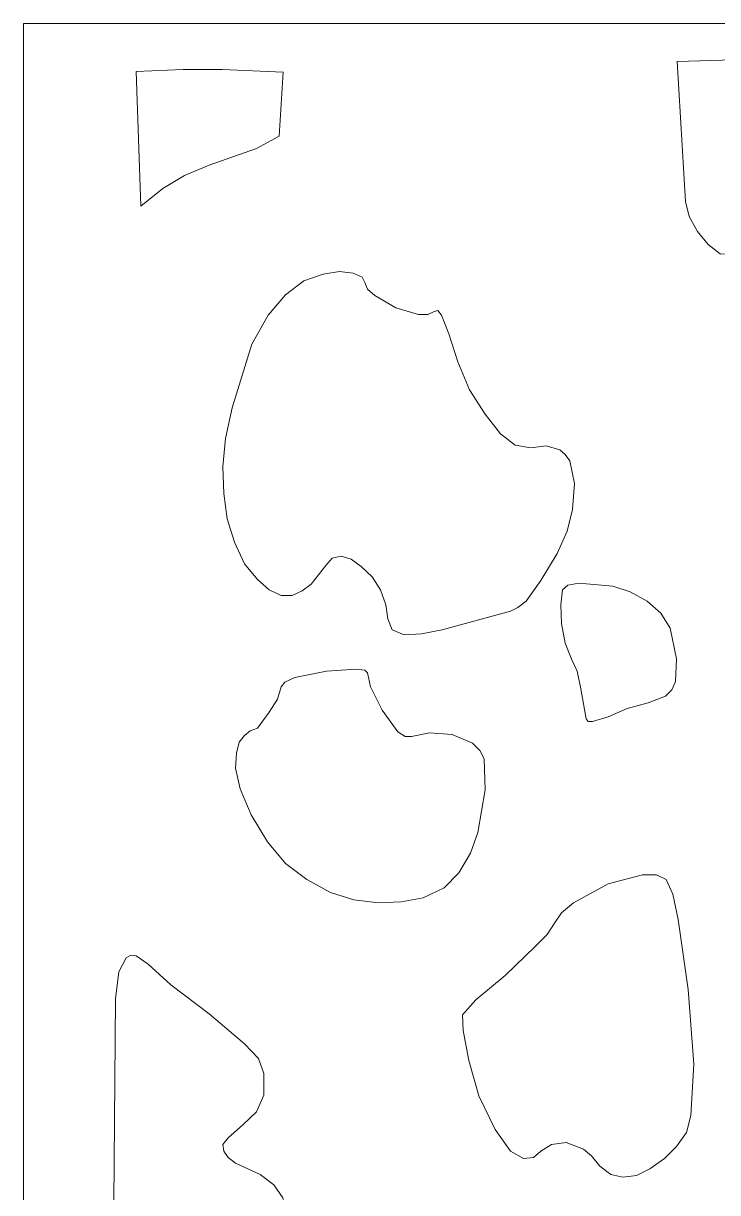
# Model space of a CAD drawing. Header units: centimetres. Extents: x 14.6 to 27.5, y -9.5 to 9.4.
# Drawn here: x 14.601 to 16.369, y 6.43 to 9.406 of the extents above; entities that cross this region are included whole.
import ezdxf

# ---------------------------------------------------------------- set-up
doc = ezdxf.new("R2010")
doc.units = ezdxf.units.CM
doc.header["$MEASUREMENT"] = 0
doc.layers.add('layer 1', color=7, linetype='Continuous')

msp = doc.modelspace()

# ---------------------------------------------------------------- linework, layer by layer
at = {"layer": 'layer 1', "color": 7, "lineweight": 9}
for points, knots in [([(20.90325, -9.49904), (20.90325, -9.49904), (14.60139, -9.50001), (14.60139, -9.50001), (14.60139, -9.50001), (14.60139, -9.50001), (14.60139, 9.40559), (14.60139, 9.40559), (14.60139, 9.40559), (14.60139, 9.40559), (20.90325, 9.40559), (20.90325, 9.40559), (20.90325, 9.40559), (20.90325, 9.40559), (20.90325, -9.49904), (20.90325, -9.49904)], [0, 0, 0, 0, 0.2, 0.2, 0.2, 0.2, 0.4, 0.4, 0.4, 0.4, 0.6, 0.6, 0.6, 0.6, 1, 1, 1, 1]), ([(16.96179, 9.33722), (16.96179, 9.33722), (16.97334, 9.31339), (16.97334, 9.31339), (16.97334, 9.31339), (16.97334, 9.31339), (16.97789, 9.2824), (16.97789, 9.2824), (16.97789, 9.2824), (16.97789, 9.2824), (16.97334, 9.24927), (16.97334, 9.24927), (16.97334, 9.24927), (16.97334, 9.24927), (16.96179, 9.21828), (16.96179, 9.21828), (16.96179, 9.21828), (16.96179, 9.21828), (16.92222, 9.17082), (16.92222, 9.17082), (16.92222, 9.17082), (16.92222, 9.17082), (16.88511, 9.12801), (16.88511, 9.12801), (16.88511, 9.12801), (16.88511, 9.12801), (16.86656, 9.08521), (16.86656, 9.08521), (16.86656, 9.08521), (16.86656, 9.08521), (16.85745, 9.04007), (16.85745, 9.04007), (16.85745, 9.04007), (16.85745, 9.04007), (16.841, 8.99494), (16.841, 8.99494), (16.841, 8.99494), (16.841, 8.99494), (16.82034, 8.94748), (16.82034, 8.94748), (16.82034, 8.94748), (16.82034, 8.94748), (16.77168, 8.9593), (16.77168, 8.9593), (16.77168, 8.9593), (16.77168, 8.9593), (16.73212, 8.9593), (16.73212, 8.9593), (16.73212, 8.9593), (16.73212, 8.9593), (16.69746, 8.94031), (16.69746, 8.94031), (16.69746, 8.94031), (16.69746, 8.94031), (16.65089, 8.90932), (16.65089, 8.90932), (16.65089, 8.90932), (16.65089, 8.90932), (16.59313, 8.88317), (16.59313, 8.88317), (16.59313, 8.88317), (16.59313, 8.88317), (16.52346, 8.85702), (16.52346, 8.85702), (16.52346, 8.85702), (16.52346, 8.85702), (16.46079, 8.83087), (16.46079, 8.83087), (16.46079, 8.83087), (16.46079, 8.83087), (16.41212, 8.81673), (16.41212, 8.81673), (16.41212, 8.81673), (16.41212, 8.81673), (16.37501, 8.81906), (16.37501, 8.81906), (16.37501, 8.81906), (16.37501, 8.81906), (16.3449, 8.84288), (16.3449, 8.84288), (16.3449, 8.84288), (16.3449, 8.84288), (16.31725, 8.8762), (16.31725, 8.8762), (16.31725, 8.8762), (16.31725, 8.8762), (16.29624, 8.91416), (16.29624, 8.91416), (16.29624, 8.91416), (16.29624, 8.91416), (16.28714, 8.95213), (16.28714, 8.95213), (16.28714, 8.95213), (16.28714, 8.95213), (16.26613, 9.30855), (16.26613, 9.30855), (16.26613, 9.30855), (16.26613, 9.30855), (16.58122, 9.31804), (16.58122, 9.31804), (16.58122, 9.31804), (16.58122, 9.31804), (16.96179, 9.33722), (16.96179, 9.33722)], [0, 0, 0, 0, 0.037037, 0.037037, 0.037037, 0.037037, 0.0740741, 0.0740741, 0.0740741, 0.0740741, 0.1111111, 0.1111111, 0.1111111, 0.1111111, 0.1481481, 0.1481481, 0.1481481, 0.1481481, 0.1851852, 0.1851852, 0.1851852, 0.1851852, 0.2222222, 0.2222222, 0.2222222, 0.2222222, 0.2592593, 0.2592593, 0.2592593, 0.2592593, 0.2962963, 0.2962963, 0.2962963, 0.2962963, 0.3333333, 0.3333333, 0.3333333, 0.3333333, 0.3703704, 0.3703704, 0.3703704, 0.3703704, 0.4074074, 0.4074074, 0.4074074, 0.4074074, 0.4444444, 0.4444444, 0.4444444, 0.4444444, 0.4814815, 0.4814815, 0.4814815, 0.4814815, 0.5185185, 0.5185185, 0.5185185, 0.5185185, 0.5555556, 0.5555556, 0.5555556, 0.5555556, 0.5925926, 0.5925926, 0.5925926, 0.5925926, 0.6296296, 0.6296296, 0.6296296, 0.6296296, 0.6666667, 0.6666667, 0.6666667, 0.6666667, 0.7037037, 0.7037037, 0.7037037, 0.7037037, 0.7407407, 0.7407407, 0.7407407, 0.7407407, 0.7777778, 0.7777778, 0.7777778, 0.7777778, 0.8148148, 0.8148148, 0.8148148, 0.8148148, 0.8518519, 0.8518519, 0.8518519, 0.8518519, 0.8888889, 0.8888889, 0.8888889, 0.8888889, 0.9259259, 0.9259259, 0.9259259, 0.9259259, 1, 1, 1, 1]), ([(14.88812, 9.28337), (14.88812, 9.28337), (14.90038, 8.94031), (14.90038, 8.94031), (14.90038, 8.94031), (14.90038, 8.94031), (14.95604, 8.98545), (14.95604, 8.98545), (14.95604, 8.98545), (14.95604, 8.98545), (15.01171, 9.01877), (15.01171, 9.01877), (15.01171, 9.01877), (15.01171, 9.01877), (15.07438, 9.04492), (15.07438, 9.04492), (15.07438, 9.04492), (15.07438, 9.04492), (15.19482, 9.08753), (15.19482, 9.08753), (15.19482, 9.08753), (15.19482, 9.08753), (15.25293, 9.11852), (15.25293, 9.11852), (15.25293, 9.11852), (15.25293, 9.11852), (15.26239, 9.28182), (15.26239, 9.28182), (15.26239, 9.28182), (15.26239, 9.28182), (15.10729, 9.28782), (15.10729, 9.28782), (15.10729, 9.28782), (15.10729, 9.28782), (15.00786, 9.2884), (15.00786, 9.2884), (15.00786, 9.2884), (15.00786, 9.2884), (14.88812, 9.28337), (14.88812, 9.28337)], [0, 0, 0, 0, 0.0909091, 0.0909091, 0.0909091, 0.0909091, 0.1818182, 0.1818182, 0.1818182, 0.1818182, 0.2727273, 0.2727273, 0.2727273, 0.2727273, 0.3636364, 0.3636364, 0.3636364, 0.3636364, 0.4545455, 0.4545455, 0.4545455, 0.4545455, 0.5454545, 0.5454545, 0.5454545, 0.5454545, 0.6363636, 0.6363636, 0.6363636, 0.6363636, 0.7272727, 0.7272727, 0.7272727, 0.7272727, 0.8181818, 0.8181818, 0.8181818, 0.8181818, 1, 1, 1, 1]), ([(15.37127, 8.02583), (15.37127, 8.02583), (15.33416, 7.97838), (15.33416, 7.97838), (15.33416, 7.97838), (15.33416, 7.97838), (15.3107, 7.96172), (15.3107, 7.96172), (15.3107, 7.96172), (15.3107, 7.96172), (15.28549, 7.9499), (15.28549, 7.9499), (15.28549, 7.9499), (15.28549, 7.9499), (15.25748, 7.9499), (15.25748, 7.9499), (15.25748, 7.9499), (15.25748, 7.9499), (15.22737, 7.96404), (15.22737, 7.96404), (15.22737, 7.96404), (15.22737, 7.96404), (15.19727, 7.99019), (15.19727, 7.99019), (15.19727, 7.99019), (15.19727, 7.99019), (15.16471, 8.03068), (15.16471, 8.03068), (15.16471, 8.03068), (15.16471, 8.03068), (15.13915, 8.0853), (15.13915, 8.0853), (15.13915, 8.0853), (15.13915, 8.0853), (15.12059, 8.14477), (15.12059, 8.14477), (15.12059, 8.14477), (15.12059, 8.14477), (15.11149, 8.20889), (15.11149, 8.20889), (15.11149, 8.20889), (15.11149, 8.20889), (15.10904, 8.27784), (15.10904, 8.27784), (15.10904, 8.27784), (15.10904, 8.27784), (15.11604, 8.34913), (15.11604, 8.34913), (15.11604, 8.34913), (15.11604, 8.34913), (15.1325, 8.42758), (15.1325, 8.42758), (15.1325, 8.42758), (15.1325, 8.42758), (15.18326, 8.58913), (15.18326, 8.58913), (15.18326, 8.58913), (15.18326, 8.58913), (15.22492, 8.66274), (15.22492, 8.66274), (15.22492, 8.66274), (15.22492, 8.66274), (15.26904, 8.71504), (15.26904, 8.71504), (15.26904, 8.71504), (15.26904, 8.71504), (15.3156, 8.75068), (15.3156, 8.75068), (15.3156, 8.75068), (15.3156, 8.75068), (15.36427, 8.76734), (15.36427, 8.76734), (15.36427, 8.76734), (15.36427, 8.76734), (15.40593, 8.7745), (15.40593, 8.7745), (15.40593, 8.7745), (15.40593, 8.7745), (15.44059, 8.76966), (15.44059, 8.76966), (15.44059, 8.76966), (15.44059, 8.76966), (15.46404, 8.76017), (15.46404, 8.76017), (15.46404, 8.76017), (15.46404, 8.76017), (15.4707, 8.74584), (15.4707, 8.74584), (15.4707, 8.74584), (15.4707, 8.74584), (15.4777, 8.72937), (15.4777, 8.72937), (15.4777, 8.72937), (15.4777, 8.72937), (15.49625, 8.71271), (15.49625, 8.71271), (15.49625, 8.71271), (15.49625, 8.71271), (15.54982, 8.68172), (15.54982, 8.68172), (15.54982, 8.68172), (15.54982, 8.68172), (15.60759, 8.66506), (15.60759, 8.66506), (15.60759, 8.66506), (15.60759, 8.66506), (15.63069, 8.66506), (15.63069, 8.66506), (15.63069, 8.66506), (15.63069, 8.66506), (15.64715, 8.67223), (15.64715, 8.67223), (15.64715, 8.67223), (15.64715, 8.67223), (15.65625, 8.67455), (15.65625, 8.67455), (15.65625, 8.67455), (15.65625, 8.67455), (15.6657, 8.66274), (15.6657, 8.66274), (15.6657, 8.66274), (15.6657, 8.66274), (15.68426, 8.61528), (15.68426, 8.61528), (15.68426, 8.61528), (15.68426, 8.61528), (15.70737, 8.54399), (15.70737, 8.54399), (15.70737, 8.54399), (15.70737, 8.54399), (15.73747, 8.47271), (15.73747, 8.47271), (15.73747, 8.47271), (15.73747, 8.47271), (15.77704, 8.41092), (15.77704, 8.41092), (15.77704, 8.41092), (15.77704, 8.41092), (15.81625, 8.36094), (15.81625, 8.36094), (15.81625, 8.36094), (15.81625, 8.36094), (15.85336, 8.33247), (15.85336, 8.33247), (15.85336, 8.33247), (15.85336, 8.33247), (15.89292, 8.3253), (15.89292, 8.3253), (15.89292, 8.3253), (15.89292, 8.3253), (15.93213, 8.33014), (15.93213, 8.33014), (15.93213, 8.33014), (15.93213, 8.33014), (15.96714, 8.32046), (15.96714, 8.32046), (15.96714, 8.32046), (15.96714, 8.32046), (15.9808, 8.30864), (15.9808, 8.30864), (15.9808, 8.30864), (15.9808, 8.30864), (15.9927, 8.29198), (15.9927, 8.29198), (15.9927, 8.29198), (15.9927, 8.29198), (16.00425, 8.23504), (16.00425, 8.23504), (16.00425, 8.23504), (16.00425, 8.23504), (15.99935, 8.1684), (15.99935, 8.1684), (15.99935, 8.1684), (15.99935, 8.1684), (15.9857, 8.11378), (15.9857, 8.11378), (15.9857, 8.11378), (15.9857, 8.11378), (15.96014, 8.05683), (15.96014, 8.05683), (15.96014, 8.05683), (15.96014, 8.05683), (15.91848, 7.98787), (15.91848, 7.98787), (15.91848, 7.98787), (15.91848, 7.98787), (15.88137, 7.93557), (15.88137, 7.93557), (15.88137, 7.93557), (15.88137, 7.93557), (15.86036, 7.91891), (15.86036, 7.91891), (15.86036, 7.91891), (15.86036, 7.91891), (15.84181, 7.90942), (15.84181, 7.90942), (15.84181, 7.90942), (15.84181, 7.90942), (15.6678, 7.86196), (15.6678, 7.86196), (15.6678, 7.86196), (15.6678, 7.86196), (15.61459, 7.85247), (15.61459, 7.85247), (15.61459, 7.85247), (15.61459, 7.85247), (15.57048, 7.84995), (15.57048, 7.84995), (15.57048, 7.84995), (15.57048, 7.84995), (15.54037, 7.86196), (15.54037, 7.86196), (15.54037, 7.86196), (15.54037, 7.86196), (15.52881, 7.89043), (15.52881, 7.89043), (15.52881, 7.89043), (15.52881, 7.89043), (15.52426, 7.92608), (15.52426, 7.92608), (15.52426, 7.92608), (15.52426, 7.92608), (15.51026, 7.96404), (15.51026, 7.96404), (15.51026, 7.96404), (15.51026, 7.96404), (15.48925, 7.99736), (15.48925, 7.99736), (15.48925, 7.99736), (15.48925, 7.99736), (15.46159, 8.02351), (15.46159, 8.02351), (15.46159, 8.02351), (15.46159, 8.02351), (15.43604, 8.04249), (15.43604, 8.04249), (15.43604, 8.04249), (15.43604, 8.04249), (15.41048, 8.04966), (15.41048, 8.04966), (15.41048, 8.04966), (15.41048, 8.04966), (15.38737, 8.04482), (15.38737, 8.04482), (15.38737, 8.04482), (15.38737, 8.04482), (15.37127, 8.02583), (15.37127, 8.02583)], [0, 0, 0, 0, 0.015873, 0.015873, 0.015873, 0.015873, 0.031746, 0.031746, 0.031746, 0.031746, 0.047619, 0.047619, 0.047619, 0.047619, 0.0634921, 0.0634921, 0.0634921, 0.0634921, 0.0793651, 0.0793651, 0.0793651, 0.0793651, 0.0952381, 0.0952381, 0.0952381, 0.0952381, 0.1111111, 0.1111111, 0.1111111, 0.1111111, 0.1269841, 0.1269841, 0.1269841, 0.1269841, 0.1428571, 0.1428571, 0.1428571, 0.1428571, 0.1587302, 0.1587302, 0.1587302, 0.1587302, 0.1746032, 0.1746032, 0.1746032, 0.1746032, 0.1904762, 0.1904762, 0.1904762, 0.1904762, 0.2063492, 0.2063492, 0.2063492, 0.2063492, 0.2222222, 0.2222222, 0.2222222, 0.2222222, 0.2380952, 0.2380952, 0.2380952, 0.2380952, 0.2539683, 0.2539683, 0.2539683, 0.2539683, 0.2698413, 0.2698413, 0.2698413, 0.2698413, 0.2857143, 0.2857143, 0.2857143, 0.2857143, 0.3015873, 0.3015873, 0.3015873, 0.3015873, 0.3174603, 0.3174603, 0.3174603, 0.3174603, 0.3333333, 0.3333333, 0.3333333, 0.3333333, 0.3492063, 0.3492063, 0.3492063, 0.3492063, 0.3650794, 0.3650794, 0.3650794, 0.3650794, 0.3809524, 0.3809524, 0.3809524, 0.3809524, 0.3968254, 0.3968254, 0.3968254, 0.3968254, 0.4126984, 0.4126984, 0.4126984, 0.4126984, 0.4285714, 0.4285714, 0.4285714, 0.4285714, 0.4444444, 0.4444444, 0.4444444, 0.4444444, 0.4603175, 0.4603175, 0.4603175, 0.4603175, 0.4761905, 0.4761905, 0.4761905, 0.4761905, 0.4920635, 0.4920635, 0.4920635, 0.4920635, 0.5079365, 0.5079365, 0.5079365, 0.5079365, 0.5238095, 0.5238095, 0.5238095, 0.5238095, 0.5396825, 0.5396825, 0.5396825, 0.5396825, 0.5555556, 0.5555556, 0.5555556, 0.5555556, 0.5714286, 0.5714286, 0.5714286, 0.5714286, 0.5873016, 0.5873016, 0.5873016, 0.5873016, 0.6031746, 0.6031746, 0.6031746, 0.6031746, 0.6190476, 0.6190476, 0.6190476, 0.6190476, 0.6349206, 0.6349206, 0.6349206, 0.6349206, 0.6507937, 0.6507937, 0.6507937, 0.6507937, 0.6666667, 0.6666667, 0.6666667, 0.6666667, 0.6825397, 0.6825397, 0.6825397, 0.6825397, 0.6984127, 0.6984127, 0.6984127, 0.6984127, 0.7142857, 0.7142857, 0.7142857, 0.7142857, 0.7301587, 0.7301587, 0.7301587, 0.7301587, 0.7460317, 0.7460317, 0.7460317, 0.7460317, 0.7619048, 0.7619048, 0.7619048, 0.7619048, 0.7777778, 0.7777778, 0.7777778, 0.7777778, 0.7936508, 0.7936508, 0.7936508, 0.7936508, 0.8095238, 0.8095238, 0.8095238, 0.8095238, 0.8253968, 0.8253968, 0.8253968, 0.8253968, 0.8412698, 0.8412698, 0.8412698, 0.8412698, 0.8571429, 0.8571429, 0.8571429, 0.8571429, 0.8730159, 0.8730159, 0.8730159, 0.8730159, 0.8888889, 0.8888889, 0.8888889, 0.8888889, 0.9047619, 0.9047619, 0.9047619, 0.9047619, 0.9206349, 0.9206349, 0.9206349, 0.9206349, 0.9365079, 0.9365079, 0.9365079, 0.9365079, 0.952381, 0.952381, 0.952381, 0.952381, 0.968254, 0.968254, 0.968254, 0.968254, 1, 1, 1, 1]), ([(16.03436, 7.6361), (16.03436, 7.6361), (16.03891, 7.62893), (16.03891, 7.62893), (16.03891, 7.62893), (16.03891, 7.62893), (16.05047, 7.62893), (16.05047, 7.62893), (16.05047, 7.62893), (16.05047, 7.62893), (16.09003, 7.64094), (16.09003, 7.64094), (16.09003, 7.64094), (16.09003, 7.64094), (16.13869, 7.66225), (16.13869, 7.66225), (16.13869, 7.66225), (16.13869, 7.66225), (16.19191, 7.67658), (16.19191, 7.67658), (16.19191, 7.67658), (16.19191, 7.67658), (16.23602, 7.69324), (16.23602, 7.69324), (16.23602, 7.69324), (16.23602, 7.69324), (16.25213, 7.7099), (16.25213, 7.7099), (16.25213, 7.7099), (16.25213, 7.7099), (16.26158, 7.73121), (16.26158, 7.73121), (16.26158, 7.73121), (16.26158, 7.73121), (16.26368, 7.78816), (16.26368, 7.78816), (16.26368, 7.78816), (16.26368, 7.78816), (16.24758, 7.86661), (16.24758, 7.86661), (16.24758, 7.86661), (16.24758, 7.86661), (16.22447, 7.90477), (16.22447, 7.90477), (16.22447, 7.90477), (16.22447, 7.90477), (16.18946, 7.93557), (16.18946, 7.93557), (16.18946, 7.93557), (16.18946, 7.93557), (16.1457, 7.95939), (16.1457, 7.95939), (16.1457, 7.95939), (16.1457, 7.95939), (16.10158, 7.97353), (16.10158, 7.97353), (16.10158, 7.97353), (16.10158, 7.97353), (16.01581, 7.9807), (16.01581, 7.9807), (16.01581, 7.9807), (16.01581, 7.9807), (15.9878, 7.97605), (15.9878, 7.97605), (15.9878, 7.97605), (15.9878, 7.97605), (15.97414, 7.96404), (15.97414, 7.96404), (15.97414, 7.96404), (15.97414, 7.96404), (15.96924, 7.92608), (15.96924, 7.92608), (15.96924, 7.92608), (15.96924, 7.92608), (15.97169, 7.87862), (15.97169, 7.87862), (15.97169, 7.87862), (15.97169, 7.87862), (15.9808, 7.82864), (15.9808, 7.82864), (15.9808, 7.82864), (15.9808, 7.82864), (15.99725, 7.78583), (15.99725, 7.78583), (15.99725, 7.78583), (15.99725, 7.78583), (16.01091, 7.75736), (16.01091, 7.75736), (16.01091, 7.75736), (16.01091, 7.75736), (16.02036, 7.71223), (16.02036, 7.71223), (16.02036, 7.71223), (16.02036, 7.71223), (16.03436, 7.6361), (16.03436, 7.6361)], [0, 0, 0, 0, 0.04, 0.04, 0.04, 0.04, 0.08, 0.08, 0.08, 0.08, 0.12, 0.12, 0.12, 0.12, 0.16, 0.16, 0.16, 0.16, 0.2, 0.2, 0.2, 0.2, 0.24, 0.24, 0.24, 0.24, 0.28, 0.28, 0.28, 0.28, 0.32, 0.32, 0.32, 0.32, 0.36, 0.36, 0.36, 0.36, 0.4, 0.4, 0.4, 0.4, 0.44, 0.44, 0.44, 0.44, 0.48, 0.48, 0.48, 0.48, 0.52, 0.52, 0.52, 0.52, 0.56, 0.56, 0.56, 0.56, 0.6, 0.6, 0.6, 0.6, 0.64, 0.64, 0.64, 0.64, 0.68, 0.68, 0.68, 0.68, 0.72, 0.72, 0.72, 0.72, 0.76, 0.76, 0.76, 0.76, 0.8, 0.8, 0.8, 0.8, 0.84, 0.84, 0.84, 0.84, 0.88, 0.88, 0.88, 0.88, 0.92, 0.92, 0.92, 0.92, 1, 1, 1, 1]), ([(15.4777, 7.75252), (15.4777, 7.75252), (15.4847, 7.71687), (15.4847, 7.71687), (15.4847, 7.71687), (15.4847, 7.71687), (15.51481, 7.6576), (15.51481, 7.6576), (15.51481, 7.6576), (15.51481, 7.6576), (15.55437, 7.60278), (15.55437, 7.60278), (15.55437, 7.60278), (15.55437, 7.60278), (15.57293, 7.59097), (15.57293, 7.59097), (15.57293, 7.59097), (15.57293, 7.59097), (15.58903, 7.59097), (15.58903, 7.59097), (15.58903, 7.59097), (15.58903, 7.59097), (15.63559, 7.60046), (15.63559, 7.60046), (15.63559, 7.60046), (15.63559, 7.60046), (15.69336, 7.59581), (15.69336, 7.59581), (15.69336, 7.59581), (15.69336, 7.59581), (15.74448, 7.57431), (15.74448, 7.57431), (15.74448, 7.57431), (15.74448, 7.57431), (15.76303, 7.55532), (15.76303, 7.55532), (15.76303, 7.55532), (15.76303, 7.55532), (15.77459, 7.53402), (15.77459, 7.53402), (15.77459, 7.53402), (15.77459, 7.53402), (15.77704, 7.45557), (15.77704, 7.45557), (15.77704, 7.45557), (15.77704, 7.45557), (15.75848, 7.34632), (15.75848, 7.34632), (15.75848, 7.34632), (15.75848, 7.34632), (15.73993, 7.29402), (15.73993, 7.29402), (15.73993, 7.29402), (15.73993, 7.29402), (15.70982, 7.24404), (15.70982, 7.24404), (15.70982, 7.24404), (15.70982, 7.24404), (15.67271, 7.20607), (15.67271, 7.20607), (15.67271, 7.20607), (15.67271, 7.20607), (15.61914, 7.17992), (15.61914, 7.17992), (15.61914, 7.17992), (15.61914, 7.17992), (15.56347, 7.17043), (15.56347, 7.17043), (15.56347, 7.17043), (15.56347, 7.17043), (15.50571, 7.16791), (15.50571, 7.16791), (15.50571, 7.16791), (15.50571, 7.16791), (15.44304, 7.17508), (15.44304, 7.17508), (15.44304, 7.17508), (15.44304, 7.17508), (15.38282, 7.19407), (15.38282, 7.19407), (15.38282, 7.19407), (15.38282, 7.19407), (15.3226, 7.22738), (15.3226, 7.22738), (15.3226, 7.22738), (15.3226, 7.22738), (15.26904, 7.26787), (15.26904, 7.26787), (15.26904, 7.26787), (15.26904, 7.26787), (15.22282, 7.32249), (15.22282, 7.32249), (15.22282, 7.32249), (15.22282, 7.32249), (15.18116, 7.39145), (15.18116, 7.39145), (15.18116, 7.39145), (15.18116, 7.39145), (15.15315, 7.45789), (15.15315, 7.45789), (15.15315, 7.45789), (15.15315, 7.45789), (15.1416, 7.51019), (15.1416, 7.51019), (15.1416, 7.51019), (15.1416, 7.51019), (15.14405, 7.54816), (15.14405, 7.54816), (15.14405, 7.54816), (15.14405, 7.54816), (15.15105, 7.57683), (15.15105, 7.57683), (15.15105, 7.57683), (15.15105, 7.57683), (15.16471, 7.59329), (15.16471, 7.59329), (15.16471, 7.59329), (15.16471, 7.59329), (15.17871, 7.6053), (15.17871, 7.6053), (15.17871, 7.6053), (15.17871, 7.6053), (15.19727, 7.61247), (15.19727, 7.61247), (15.19727, 7.61247), (15.19727, 7.61247), (15.22737, 7.65276), (15.22737, 7.65276), (15.22737, 7.65276), (15.22737, 7.65276), (15.24838, 7.68608), (15.24838, 7.68608), (15.24838, 7.68608), (15.24838, 7.68608), (15.25748, 7.71687), (15.25748, 7.71687), (15.25748, 7.71687), (15.25748, 7.71687), (15.26694, 7.72888), (15.26694, 7.72888), (15.26694, 7.72888), (15.26694, 7.72888), (15.29249, 7.7407), (15.29249, 7.7407), (15.29249, 7.7407), (15.29249, 7.7407), (15.37337, 7.75736), (15.37337, 7.75736), (15.37337, 7.75736), (15.37337, 7.75736), (15.44759, 7.76201), (15.44759, 7.76201), (15.44759, 7.76201), (15.44759, 7.76201), (15.4707, 7.75968), (15.4707, 7.75968), (15.4707, 7.75968), (15.4707, 7.75968), (15.4777, 7.75252), (15.4777, 7.75252)], [0, 0, 0, 0, 0.0243902, 0.0243902, 0.0243902, 0.0243902, 0.0487805, 0.0487805, 0.0487805, 0.0487805, 0.0731707, 0.0731707, 0.0731707, 0.0731707, 0.097561, 0.097561, 0.097561, 0.097561, 0.1219512, 0.1219512, 0.1219512, 0.1219512, 0.1463415, 0.1463415, 0.1463415, 0.1463415, 0.1707317, 0.1707317, 0.1707317, 0.1707317, 0.195122, 0.195122, 0.195122, 0.195122, 0.2195122, 0.2195122, 0.2195122, 0.2195122, 0.2439024, 0.2439024, 0.2439024, 0.2439024, 0.2682927, 0.2682927, 0.2682927, 0.2682927, 0.2926829, 0.2926829, 0.2926829, 0.2926829, 0.3170732, 0.3170732, 0.3170732, 0.3170732, 0.3414634, 0.3414634, 0.3414634, 0.3414634, 0.3658537, 0.3658537, 0.3658537, 0.3658537, 0.3902439, 0.3902439, 0.3902439, 0.3902439, 0.4146341, 0.4146341, 0.4146341, 0.4146341, 0.4390244, 0.4390244, 0.4390244, 0.4390244, 0.4634146, 0.4634146, 0.4634146, 0.4634146, 0.4878049, 0.4878049, 0.4878049, 0.4878049, 0.5121951, 0.5121951, 0.5121951, 0.5121951, 0.5365854, 0.5365854, 0.5365854, 0.5365854, 0.5609756, 0.5609756, 0.5609756, 0.5609756, 0.5853659, 0.5853659, 0.5853659, 0.5853659, 0.6097561, 0.6097561, 0.6097561, 0.6097561, 0.6341463, 0.6341463, 0.6341463, 0.6341463, 0.6585366, 0.6585366, 0.6585366, 0.6585366, 0.6829268, 0.6829268, 0.6829268, 0.6829268, 0.7073171, 0.7073171, 0.7073171, 0.7073171, 0.7317073, 0.7317073, 0.7317073, 0.7317073, 0.7560976, 0.7560976, 0.7560976, 0.7560976, 0.7804878, 0.7804878, 0.7804878, 0.7804878, 0.804878, 0.804878, 0.804878, 0.804878, 0.8292683, 0.8292683, 0.8292683, 0.8292683, 0.8536585, 0.8536585, 0.8536585, 0.8536585, 0.8780488, 0.8780488, 0.8780488, 0.8780488, 0.902439, 0.902439, 0.902439, 0.902439, 0.9268293, 0.9268293, 0.9268293, 0.9268293, 0.9512195, 0.9512195, 0.9512195, 0.9512195, 1, 1, 1, 1]), ([(15.71892, 6.88278), (15.71892, 6.88278), (15.75358, 6.92094), (15.75358, 6.92094), (15.75358, 6.92094), (15.75358, 6.92094), (15.8278, 6.98254), (15.8278, 6.98254), (15.8278, 6.98254), (15.8278, 6.98254), (15.90447, 7.05634), (15.90447, 7.05634), (15.90447, 7.05634), (15.90447, 7.05634), (15.93458, 7.08714), (15.93458, 7.08714), (15.93458, 7.08714), (15.93458, 7.08714), (15.95314, 7.11581), (15.95314, 7.11581), (15.95314, 7.11581), (15.95314, 7.11581), (15.97169, 7.14176), (15.97169, 7.14176), (15.97169, 7.14176), (15.97169, 7.14176), (16.0018, 7.16791), (16.0018, 7.16791), (16.0018, 7.16791), (16.0018, 7.16791), (16.09003, 7.21557), (16.09003, 7.21557), (16.09003, 7.21557), (16.09003, 7.21557), (16.1779, 7.2392), (16.1779, 7.2392), (16.1779, 7.2392), (16.1779, 7.2392), (16.21291, 7.2392), (16.21291, 7.2392), (16.21291, 7.2392), (16.21291, 7.2392), (16.23812, 7.22738), (16.23812, 7.22738), (16.23812, 7.22738), (16.23812, 7.22738), (16.25458, 7.18942), (16.25458, 7.18942), (16.25458, 7.18942), (16.25458, 7.18942), (16.26858, 7.1253), (16.26858, 7.1253), (16.26858, 7.1253), (16.26858, 7.1253), (16.29379, 6.9469), (16.29379, 6.9469), (16.29379, 6.9469), (16.29379, 6.9469), (16.30779, 6.75687), (16.30779, 6.75687), (16.30779, 6.75687), (16.30779, 6.75687), (16.30079, 6.62612), (16.30079, 6.62612), (16.30079, 6.62612), (16.30079, 6.62612), (16.28924, 6.58331), (16.28924, 6.58331), (16.28924, 6.58331), (16.28924, 6.58331), (16.26368, 6.54767), (16.26368, 6.54767), (16.26368, 6.54767), (16.26368, 6.54767), (16.23357, 6.51687), (16.23357, 6.51687), (16.23357, 6.51687), (16.23357, 6.51687), (16.19646, 6.49072), (16.19646, 6.49072), (16.19646, 6.49072), (16.19646, 6.49072), (16.1618, 6.47406), (16.1618, 6.47406), (16.1618, 6.47406), (16.1618, 6.47406), (16.12714, 6.46941), (16.12714, 6.46941), (16.12714, 6.46941), (16.12714, 6.46941), (16.09703, 6.47639), (16.09703, 6.47639), (16.09703, 6.47639), (16.09703, 6.47639), (16.06902, 6.49789), (16.06902, 6.49789), (16.06902, 6.49789), (16.06902, 6.49789), (16.04802, 6.52404), (16.04802, 6.52404), (16.04802, 6.52404), (16.04802, 6.52404), (16.02736, 6.5407), (16.02736, 6.5407), (16.02736, 6.5407), (16.02736, 6.5407), (15.98325, 6.55736), (15.98325, 6.55736), (15.98325, 6.55736), (15.98325, 6.55736), (15.94614, 6.55251), (15.94614, 6.55251), (15.94614, 6.55251), (15.94614, 6.55251), (15.91848, 6.53586), (15.91848, 6.53586), (15.91848, 6.53586), (15.91848, 6.53586), (15.89992, 6.5192), (15.89992, 6.5192), (15.89992, 6.5192), (15.89992, 6.5192), (15.87437, 6.51687), (15.87437, 6.51687), (15.87437, 6.51687), (15.87437, 6.51687), (15.84181, 6.53586), (15.84181, 6.53586), (15.84181, 6.53586), (15.84181, 6.53586), (15.80224, 6.59048), (15.80224, 6.59048), (15.80224, 6.59048), (15.80224, 6.59048), (15.76058, 6.6761), (15.76058, 6.6761), (15.76058, 6.6761), (15.76058, 6.6761), (15.73502, 6.76636), (15.73502, 6.76636), (15.73502, 6.76636), (15.73502, 6.76636), (15.72137, 6.84249), (15.72137, 6.84249), (15.72137, 6.84249), (15.72137, 6.84249), (15.71892, 6.88278), (15.71892, 6.88278)], [0, 0, 0, 0, 0.0263158, 0.0263158, 0.0263158, 0.0263158, 0.0526316, 0.0526316, 0.0526316, 0.0526316, 0.0789474, 0.0789474, 0.0789474, 0.0789474, 0.1052632, 0.1052632, 0.1052632, 0.1052632, 0.1315789, 0.1315789, 0.1315789, 0.1315789, 0.1578947, 0.1578947, 0.1578947, 0.1578947, 0.1842105, 0.1842105, 0.1842105, 0.1842105, 0.2105263, 0.2105263, 0.2105263, 0.2105263, 0.2368421, 0.2368421, 0.2368421, 0.2368421, 0.2631579, 0.2631579, 0.2631579, 0.2631579, 0.2894737, 0.2894737, 0.2894737, 0.2894737, 0.3157895, 0.3157895, 0.3157895, 0.3157895, 0.3421053, 0.3421053, 0.3421053, 0.3421053, 0.3684211, 0.3684211, 0.3684211, 0.3684211, 0.3947368, 0.3947368, 0.3947368, 0.3947368, 0.4210526, 0.4210526, 0.4210526, 0.4210526, 0.4473684, 0.4473684, 0.4473684, 0.4473684, 0.4736842, 0.4736842, 0.4736842, 0.4736842, 0.5, 0.5, 0.5, 0.5, 0.5263158, 0.5263158, 0.5263158, 0.5263158, 0.5526316, 0.5526316, 0.5526316, 0.5526316, 0.5789474, 0.5789474, 0.5789474, 0.5789474, 0.6052632, 0.6052632, 0.6052632, 0.6052632, 0.6315789, 0.6315789, 0.6315789, 0.6315789, 0.6578947, 0.6578947, 0.6578947, 0.6578947, 0.6842105, 0.6842105, 0.6842105, 0.6842105, 0.7105263, 0.7105263, 0.7105263, 0.7105263, 0.7368421, 0.7368421, 0.7368421, 0.7368421, 0.7631579, 0.7631579, 0.7631579, 0.7631579, 0.7894737, 0.7894737, 0.7894737, 0.7894737, 0.8157895, 0.8157895, 0.8157895, 0.8157895, 0.8421053, 0.8421053, 0.8421053, 0.8421053, 0.8684211, 0.8684211, 0.8684211, 0.8684211, 0.8947368, 0.8947368, 0.8947368, 0.8947368, 0.9210526, 0.9210526, 0.9210526, 0.9210526, 0.9473684, 0.9473684, 0.9473684, 0.9473684, 1, 1, 1, 1]), ([(14.86817, 5.99639), (14.86817, 5.99639), (14.88672, 5.99891), (14.88672, 5.99891), (14.88672, 5.99891), (14.88672, 5.99891), (14.90528, 5.9869), (14.90528, 5.9869), (14.90528, 5.9869), (14.90528, 5.9869), (14.92384, 5.98457), (14.92384, 5.98457), (14.92384, 5.98457), (14.92384, 5.98457), (14.95604, 6.01305), (14.95604, 6.01305), (14.95604, 6.01305), (14.95604, 6.01305), (14.97705, 6.0297), (14.97705, 6.0297), (14.97705, 6.0297), (14.97705, 6.0297), (15.00016, 6.04404), (15.00016, 6.04404), (15.00016, 6.04404), (15.00016, 6.04404), (15.05127, 6.05585), (15.05127, 6.05585), (15.05127, 6.05585), (15.05127, 6.05585), (15.09294, 6.06302), (15.09294, 6.06302), (15.09294, 6.06302), (15.09294, 6.06302), (15.10694, 6.06767), (15.10694, 6.06767), (15.10694, 6.06767), (15.10694, 6.06767), (15.11604, 6.07716), (15.11604, 6.07716), (15.11604, 6.07716), (15.11604, 6.07716), (15.12304, 6.10815), (15.12304, 6.10815), (15.12304, 6.10815), (15.12304, 6.10815), (15.12549, 6.14612), (15.12549, 6.14612), (15.12549, 6.14612), (15.12549, 6.14612), (15.13705, 6.18661), (15.13705, 6.18661), (15.13705, 6.18661), (15.13705, 6.18661), (15.15105, 6.20791), (15.15105, 6.20791), (15.15105, 6.20791), (15.15105, 6.20791), (15.16961, 6.2269), (15.16961, 6.2269), (15.16961, 6.2269), (15.16961, 6.2269), (15.21337, 6.26021), (15.21337, 6.26021), (15.21337, 6.26021), (15.21337, 6.26021), (15.24593, 6.28869), (15.24593, 6.28869), (15.24593, 6.28869), (15.24593, 6.28869), (15.26694, 6.32433), (15.26694, 6.32433), (15.26694, 6.32433), (15.26694, 6.32433), (15.27394, 6.36946), (15.27394, 6.36946), (15.27394, 6.36946), (15.27394, 6.36946), (15.26203, 6.41711), (15.26203, 6.41711), (15.26203, 6.41711), (15.26203, 6.41711), (15.23893, 6.45024), (15.23893, 6.45024), (15.23893, 6.45024), (15.23893, 6.45024), (15.20427, 6.47639), (15.20427, 6.47639), (15.20427, 6.47639), (15.20427, 6.47639), (15.1416, 6.50506), (15.1416, 6.50506), (15.1416, 6.50506), (15.1416, 6.50506), (15.12304, 6.5192), (15.12304, 6.5192), (15.12304, 6.5192), (15.12304, 6.5192), (15.11149, 6.53586), (15.11149, 6.53586), (15.11149, 6.53586), (15.11149, 6.53586), (15.10904, 6.55251), (15.10904, 6.55251), (15.10904, 6.55251), (15.10904, 6.55251), (15.12304, 6.56917), (15.12304, 6.56917), (15.12304, 6.56917), (15.12304, 6.56917), (15.16015, 6.60249), (15.16015, 6.60249), (15.16015, 6.60249), (15.16015, 6.60249), (15.19482, 6.63561), (15.19482, 6.63561), (15.19482, 6.63561), (15.19482, 6.63561), (15.21337, 6.67842), (15.21337, 6.67842), (15.21337, 6.67842), (15.21337, 6.67842), (15.21337, 6.73305), (15.21337, 6.73305), (15.21337, 6.73305), (15.21337, 6.73305), (15.19972, 6.77121), (15.19972, 6.77121), (15.19972, 6.77121), (15.19972, 6.77121), (15.16471, 6.80917), (15.16471, 6.80917), (15.16471, 6.80917), (15.16471, 6.80917), (15.07438, 6.8853), (15.07438, 6.8853), (15.07438, 6.8853), (15.07438, 6.8853), (14.97705, 6.95891), (14.97705, 6.95891), (14.97705, 6.95891), (14.97705, 6.95891), (14.91893, 7.01121), (14.91893, 7.01121), (14.91893, 7.01121), (14.91893, 7.01121), (14.88883, 7.03252), (14.88883, 7.03252), (14.88883, 7.03252), (14.88883, 7.03252), (14.87482, 7.03484), (14.87482, 7.03484), (14.87482, 7.03484), (14.87482, 7.03484), (14.86327, 7.02787), (14.86327, 7.02787), (14.86327, 7.02787), (14.86327, 7.02787), (14.84471, 6.99222), (14.84471, 6.99222), (14.84471, 6.99222), (14.84471, 6.99222), (14.83561, 6.92327), (14.83561, 6.92327), (14.83561, 6.92327), (14.83561, 6.92327), (14.83106, 6.3007), (14.83106, 6.3007), (14.83106, 6.3007), (14.83106, 6.3007), (14.82616, 5.9561), (14.82616, 5.9561), (14.82616, 5.9561), (14.82616, 5.9561), (14.83561, 5.96559), (14.83561, 5.96559), (14.83561, 5.96559), (14.83561, 5.96559), (14.86817, 5.99639), (14.86817, 5.99639)], [0, 0, 0, 0, 0.0217391, 0.0217391, 0.0217391, 0.0217391, 0.0434783, 0.0434783, 0.0434783, 0.0434783, 0.0652174, 0.0652174, 0.0652174, 0.0652174, 0.0869565, 0.0869565, 0.0869565, 0.0869565, 0.1086957, 0.1086957, 0.1086957, 0.1086957, 0.1304348, 0.1304348, 0.1304348, 0.1304348, 0.1521739, 0.1521739, 0.1521739, 0.1521739, 0.173913, 0.173913, 0.173913, 0.173913, 0.1956522, 0.1956522, 0.1956522, 0.1956522, 0.2173913, 0.2173913, 0.2173913, 0.2173913, 0.2391304, 0.2391304, 0.2391304, 0.2391304, 0.2608696, 0.2608696, 0.2608696, 0.2608696, 0.2826087, 0.2826087, 0.2826087, 0.2826087, 0.3043478, 0.3043478, 0.3043478, 0.3043478, 0.326087, 0.326087, 0.326087, 0.326087, 0.3478261, 0.3478261, 0.3478261, 0.3478261, 0.3695652, 0.3695652, 0.3695652, 0.3695652, 0.3913043, 0.3913043, 0.3913043, 0.3913043, 0.4130435, 0.4130435, 0.4130435, 0.4130435, 0.4347826, 0.4347826, 0.4347826, 0.4347826, 0.4565217, 0.4565217, 0.4565217, 0.4565217, 0.4782609, 0.4782609, 0.4782609, 0.4782609, 0.5, 0.5, 0.5, 0.5, 0.5217391, 0.5217391, 0.5217391, 0.5217391, 0.5434783, 0.5434783, 0.5434783, 0.5434783, 0.5652174, 0.5652174, 0.5652174, 0.5652174, 0.5869565, 0.5869565, 0.5869565, 0.5869565, 0.6086957, 0.6086957, 0.6086957, 0.6086957, 0.6304348, 0.6304348, 0.6304348, 0.6304348, 0.6521739, 0.6521739, 0.6521739, 0.6521739, 0.673913, 0.673913, 0.673913, 0.673913, 0.6956522, 0.6956522, 0.6956522, 0.6956522, 0.7173913, 0.7173913, 0.7173913, 0.7173913, 0.7391304, 0.7391304, 0.7391304, 0.7391304, 0.7608696, 0.7608696, 0.7608696, 0.7608696, 0.7826087, 0.7826087, 0.7826087, 0.7826087, 0.8043478, 0.8043478, 0.8043478, 0.8043478, 0.826087, 0.826087, 0.826087, 0.826087, 0.8478261, 0.8478261, 0.8478261, 0.8478261, 0.8695652, 0.8695652, 0.8695652, 0.8695652, 0.8913043, 0.8913043, 0.8913043, 0.8913043, 0.9130435, 0.9130435, 0.9130435, 0.9130435, 0.9347826, 0.9347826, 0.9347826, 0.9347826, 0.9565217, 0.9565217, 0.9565217, 0.9565217, 1, 1, 1, 1])]:
    msp.add_open_spline(points, degree=3, knots=knots, dxfattribs=at)

doc.saveas('drawing.dxf')
